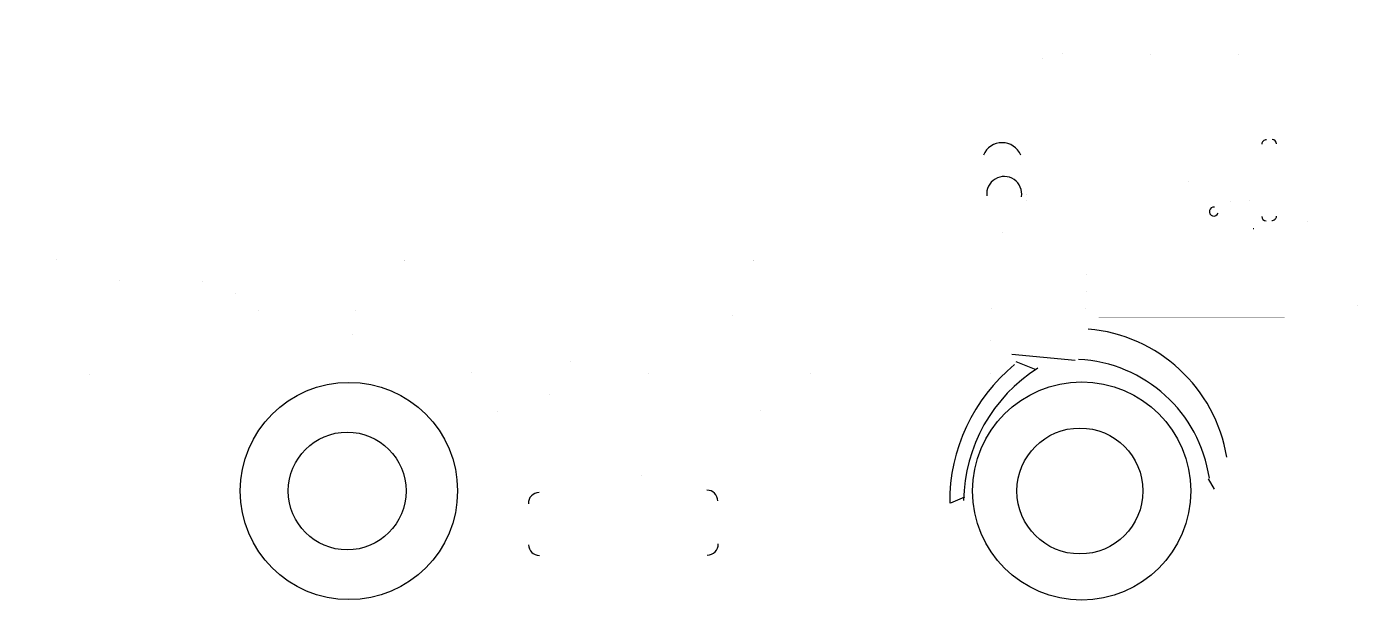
# Model space of a CAD drawing. Header units: millimetres. Extents: x -3105.07 to -3098.86, y 1883.61 to 1886.26.
import ezdxf

# ---------------------------------------------------------------- set-up
doc = ezdxf.new("R2010")
doc.units = ezdxf.units.MM
doc.header["$LTSCALE"] = 10
doc.layers.add('Veículos', color=2, linetype='Continuous')

msp = doc.modelspace()

# ---------------------------------------------------------------- linework, layer by layer
at = {"layer": 'Veículos'}
for p, q in [((-3100.5207, 1884.7506), (-3100.2287, 1884.7226)), ((-3100.4087, 1884.6786), (-3100.5007, 1884.7146)), ((-3099.5847, 1884.1266), (-3099.6127, 1884.1746)), ((-3100.7407, 1884.0906), (-3100.8047, 1884.0626))]:
    msp.add_line(p, q, dxfattribs=at)
at = {"layer": 'Veículos', "const_width": 0.000002, "flags": 128}
for points in [[(-3100.5207, 1884.7506), (-3100.4607, 1884.8786), (-3100.4727, 1884.9906), (-3100.4727, 1885.1706), (-3100.4567, 1885.4386), (-3100.4407, 1885.6946), (-3100.4047, 1885.9426), (-3100.3767, 1886.1266), (-3100.3727, 1886.1706), (-3100.3527, 1886.2026), (-3100.1407, 1886.2266), (-3099.9007, 1886.2586), (-3099.6887, 1886.2626), (-3099.4967, 1886.2426), (-3099.3567, 1886.2106), (-3099.2447, 1886.1826), (-3099.2127, 1886.1546), (-3099.2047, 1886.1186), (-3099.2407, 1886.1066), (-3099.2727, 1886.0786), (-3099.2687, 1885.9986), (-3099.1487, 1885.3346), (-3099.1167, 1885.3146), (-3099.0767, 1885.3186), (-3099.0327, 1885.3106), (-3098.9287, 1885.2146), (-3098.9247, 1884.9786), (-3098.8967, 1884.9586), (-3098.9007, 1884.8986), (-3098.9247, 1884.8866), (-3098.9167, 1884.8426), (-3098.8927, 1884.8266), (-3098.8967, 1884.7986), (-3098.9167, 1884.7786), (-3098.8967, 1884.7106), (-3098.8767, 1884.6826), (-3098.9007, 1884.6426), (-3098.9007, 1884.5826), (-3098.9607, 1884.5746), (-3098.9487, 1884.5146), (-3098.9647, 1884.4266), (-3098.9967, 1884.3426)], [(-3100.3807, 1886.1386), (-3099.3287, 1886.1346), (-3099.3087, 1885.9706), (-3099.2847, 1885.8186), (-3099.2647, 1885.6826), (-3099.2407, 1885.5426), (-3099.2247, 1885.3986), (-3099.2247, 1885.2586), (-3099.2247, 1885.0826), (-3099.2247, 1884.8706), (-3099.2287, 1884.7306), (-3099.2407, 1884.6106), (-3099.6567, 1884.5986)], [(-3100.1567, 1886.1266), (-3100.1807, 1884.9026)], [(-3099.2287, 1886.1066), (-3099.0567, 1885.3386), (-3099.0287, 1885.3146)], [(-3100.3887, 1886.0386), (-3100.3567, 1886.0386), (-3100.3327, 1886.0306), (-3100.3047, 1885.9906), (-3100.2807, 1885.9626), (-3100.2807, 1885.9266), (-3100.2927, 1885.6146), (-3100.3047, 1885.5786), (-3100.3247, 1885.5626), (-3100.3487, 1885.5506), (-3100.3727, 1885.5346), (-3100.4047, 1885.5226), (-3100.4327, 1885.5266), (-3100.4527, 1885.5266)], [(-3100.3927, 1886.0226), (-3100.3607, 1886.0266), (-3100.3327, 1885.9986), (-3100.3047, 1885.9626), (-3100.2967, 1885.9226), (-3100.3087, 1885.6346), (-3100.3167, 1885.6026), (-3100.3447, 1885.5786), (-3100.3847, 1885.5546), (-3100.4447, 1885.5546)], [(-3100.1207, 1885.5786), (-3100.1127, 1885.9786), (-3100.1087, 1886.0186), (-3100.0487, 1886.0466), (-3099.8367, 1886.0586), (-3099.5727, 1886.0506), (-3099.4367, 1886.0346), (-3099.3927, 1886.0026), (-3099.3767, 1885.9186), (-3099.3287, 1885.7386)], [(-3099.5927, 1885.5266), (-3099.5927, 1886.0546)], [(-3099.5727, 1886.0426), (-3099.5727, 1885.5186)], [(-3099.3627, 1885.3866), (-3099.3627, 1885.7226)], [(-3099.3467, 1885.7346), (-3099.3187, 1885.7426)], [(-3099.3027, 1885.7266), (-3099.3027, 1885.3866)], [(-3100.6527, 1885.6746), (-3100.4847, 1885.6786)], [(-3100.5767, 1885.5666), (-3100.5767, 1885.6746)], [(-3100.5327, 1885.5666), (-3100.5287, 1885.6746)], [(-3099.4047, 1885.3346), (-3099.5047, 1885.3386), (-3099.5367, 1885.3866), (-3099.5407, 1885.4706), (-3099.5527, 1885.4946), (-3099.5727, 1885.5186), (-3099.6087, 1885.5386), (-3099.6367, 1885.5506), (-3100.0767, 1885.5466), (-3100.1007, 1885.5546), (-3100.1247, 1885.5826)], [(-3099.3607, 1885.5146), (-3099.5927, 1885.4266)], [(-3100.5607, 1885.0946), (-3100.6367, 1885.0986), (-3100.6367, 1885.4986)], [(-3100.4767, 1885.4746), (-3100.4807, 1885.3146)], [(-3099.3607, 1885.4826), (-3099.5887, 1885.4026)], [(-3100.5607, 1884.9906), (-3100.5687, 1885.3146), (-3100.5247, 1885.3106)], [(-3100.5327, 1884.9946), (-3100.5367, 1885.2746), (-3100.5327, 1885.3146), (-3100.4807, 1885.3106)], [(-3099.3367, 1885.3426), (-3099.4047, 1885.3346)], [(-3099.3187, 1885.3746), (-3099.3467, 1885.3706)], [(-3100.8807, 1885.1906), (-3100.8807, 1884.5746)], [(-3104.9847, 1884.5306), (-3104.9887, 1885.1866), (-3100.8047, 1885.1826), (-3100.8047, 1884.4186), (-3100.8727, 1884.4146), (-3100.8807, 1884.5746), (-3103.3447, 1884.5626)], [(-3104.9007, 1884.5866), (-3104.9127, 1885.1786)], [(-3102.9207, 1884.5706), (-3102.9167, 1885.1826)], [(-3102.8287, 1885.1826), (-3102.8287, 1884.5666)], [(-3100.6407, 1885.1346), (-3100.5647, 1885.1426)], [(-3104.9087, 1885.0906), (-3102.9167, 1885.0826)], [(-3102.9167, 1884.7346), (-3103.9487, 1885.0906), (-3104.9087, 1884.7426)], [(-3102.8287, 1885.0826), (-3100.8767, 1885.0866)], [(-3100.8887, 1884.7346), (-3101.9687, 1885.0826), (-3102.8287, 1884.7386)], [(-3099.2607, 1884.9266), (-3099.2687, 1885.0506), (-3100.1167, 1885.0506), (-3100.1207, 1884.9186), (-3099.2607, 1884.9186)], [(-3098.9287, 1885.0586), (-3099.1887, 1885.0506), (-3099.1887, 1884.8986), (-3098.9327, 1884.9106)], [(-3104.8007, 1884.6546), (-3103.9647, 1884.9666), (-3103.0167, 1884.6666)], [(-3102.7087, 1884.6546), (-3101.9487, 1884.9746), (-3101.0087, 1884.6666)], [(-3100.6207, 1884.5986), (-3100.6167, 1884.9866), (-3100.4687, 1884.9866)], [(-3100.5887, 1884.6266), (-3100.5847, 1884.9866)], [(-3100.1727, 1884.8746), (-3100.1607, 1884.8066), (-3100.4567, 1884.8186), (-3100.4447, 1884.8706), (-3100.1687, 1884.8826)], [(-3102.9167, 1884.6546), (-3104.9087, 1884.6586)], [(-3100.8847, 1884.6626), (-3102.8287, 1884.6586)], [(-3103.7807, 1884.5826), (-3104.9767, 1884.5866)], [(-3103.9287, 1884.4946), (-3105.0007, 1884.4986), (-3105.0007, 1884.3106), (-3104.1247, 1884.3066), (-3104.0567, 1884.2786)], [(-3100.8727, 1884.4946), (-3103.2407, 1884.4826)], [(-3100.6887, 1884.4946), (-3100.7967, 1884.4946)], [(-3101.3847, 1884.1546), (-3101.4447, 1884.1546), (-3101.4447, 1884.4026), (-3101.3847, 1884.4026), (-3101.3847, 1884.1546)], [(-3101.1847, 1884.1106), (-3101.3807, 1884.1106), (-3101.3807, 1884.4386), (-3101.1847, 1884.4386), (-3101.1847, 1884.1106)], [(-3101.1127, 1884.1506), (-3101.1807, 1884.1506), (-3101.1807, 1884.4106), (-3101.1127, 1884.4106), (-3101.1127, 1884.1506)], [(-3099.2087, 1884.3186), (-3099.2127, 1884.3866), (-3099.4967, 1884.3666), (-3099.5007, 1884.3106), (-3099.2167, 1884.3226)], [(-3102.4887, 1884.1066), (-3102.4967, 1884.3546), (-3102.5487, 1884.3666), (-3102.5447, 1884.1106)], [(-3102.1847, 1884.1066), (-3102.1887, 1884.3506), (-3102.2367, 1884.3586), (-3102.2367, 1884.1106)], [(-3099.3007, 1884.3226), (-3099.2847, 1884.2106)], [(-3098.9927, 1884.3426), (-3098.8567, 1884.3426), (-3098.8567, 1884.1466), (-3099.1287, 1884.1466), (-3099.1247, 1884.3386), (-3098.9967, 1884.3426)], [(-3104.7247, 1884.2866), (-3104.9367, 1883.8746), (-3105.0127, 1883.8826), (-3105.0007, 1884.3026), (-3105.0727, 1884.3026), (-3105.0727, 1884.1946), (-3105.0127, 1884.1946)], [(-3099.5887, 1884.1266), (-3099.5367, 1884.1266), (-3099.5367, 1884.2066), (-3099.5447, 1884.2546), (-3099.5207, 1884.2706)], [(-3099.4447, 1884.3066), (-3099.4447, 1884.1986)], [(-3099.4087, 1884.3146), (-3099.3967, 1884.1986)], [(-3099.3367, 1884.3186), (-3099.3247, 1884.2066)], [(-3103.0847, 1884.2066), (-3102.8327, 1884.1946)], [(-3102.8327, 1884.1986), (-3101.4287, 1884.1826)], [(-3099.5367, 1884.1346), (-3099.1647, 1884.1226), (-3099.1647, 1884.2066), (-3099.5367, 1884.2026)], [(-3101.1127, 1884.1906), (-3100.8087, 1884.1826)], [(-3100.7207, 1884.1826), (-3100.6887, 1884.1906)], [(-3102.7087, 1884.1086), (-3101.9287, 1884.1166)], [(-3101.7607, 1883.8826), (-3101.8807, 1883.8826), (-3101.8807, 1884.0826), (-3101.7607, 1884.0826), (-3101.7607, 1883.8826)], [(-3102.7527, 1883.8686), (-3102.7567, 1884.0646)], [(-3101.8847, 1884.0646), (-3101.8807, 1883.8646)], [(-3100.6887, 1884.0226), (-3101.4207, 1884.0386), (-3101.5527, 1883.9986), (-3101.7647, 1883.9946)], [(-3105.0127, 1883.9586), (-3104.9367, 1883.9586), (-3104.9327, 1883.8906)], [(-3100.6647, 1883.9586), (-3101.3847, 1883.9746), (-3101.5207, 1883.9506), (-3101.7607, 1883.9426)], [(-3101.9287, 1883.8166), (-3102.7087, 1883.8206)]]:
    msp.add_lwpolyline(points, dxfattribs=at)
at = {"layer": 'Veículos'}
for centre, radius in [((-3103.5847, 1884.1186), 0.502), ((-3100.1987, 1884.1186), 0.504), ((-3103.5927, 1884.1186), 0.272), ((-3100.2067, 1884.1186), 0.291)]:
    msp.add_circle(centre, radius, dxfattribs=at)
for centre, radius, start, end in [((-3100.5667, 1885.6336), 0.094, 23.26266, 156.73734), ((-3099.3467, 1885.7206), 0.02, 84.2609, 180), ((-3099.3187, 1885.7226), 0.02, 0, 90), ((-3100.5567, 1885.4906), 0.081, 350.75877, 186.44954), ((-3099.5877, 1885.4096), 0.021, 81.79278, 339.66739), ((-3099.3467, 1885.3866), 0.02, 180, 270), ((-3099.3187, 1885.3886), 0.02, 264.26091, 0), ((-3099.4047, 1885.3356), 0.005, 258.46538, 281.53462), ((-3100.2297, 1884.1586), 0.711, 9.38946, 85.06971), ((-3099.9907, 1884.0696), 0.818, 129.29434, 180.49035), ((-3100.2457, 1884.0836), 0.644, 8.48369, 87.0625), ((-3100.0067, 1884.0626), 0.738, 122.26873, 179.06819), ((-3102.7057, 1884.0616), 0.05, 90, 182.29061), ((-3101.9307, 1884.0726), 0.05, 0, 90), ((-3102.7047, 1883.8706), 0.05, 180, 270), ((-3101.9277, 1883.8726), 0.05, 268.85425, 2.29061)]:
    msp.add_arc(centre, radius, start, end, dxfattribs=at)

doc.saveas('drawing.dxf')
